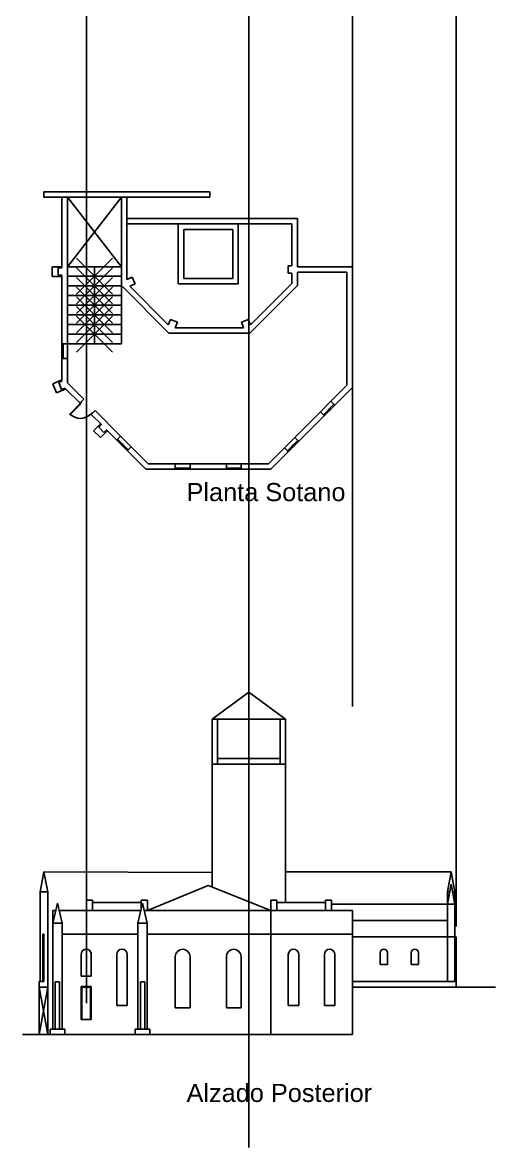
# Model space of a CAD drawing. Header units: millimetres. Extents: x 1971 to 2227, y 2630 to 3098.
# Drawn here: x 2090.7 to 2117, y 2803.4 to 2865.9 of the extents above; entities that cross this region are included whole.
import ezdxf

# ---------------------------------------------------------------- set-up
doc = ezdxf.new("R2010")
doc.units = ezdxf.units.MM
doc.header["$PDMODE"] = 3
for name, color, linetype in [('CarpinteriaExterior', 130, 'Continuous'), ('Montaje', 7, 'Continuous'), ('PrimerPlano', 160, 'Continuous'), ('SegundoPlano', 254, 'Continuous'), ('Texto', 250, 'Continuous')]:
    doc.layers.add(name, color=color, linetype=linetype)
doc.styles.get("Standard").update_dxf_attribs({"font": 'arial.ttf'})

msp = doc.modelspace()

# ---------------------------------------------------------------- linework, layer by layer
at = {"layer": 'CarpinteriaExterior'}
for p, q in [((2092.89, 2847.192), (2092.89, 2848.014)), ((2092.957, 2847.192), (2092.957, 2848.014)), ((2107.996, 2844.656), (2107.414, 2844.074)), ((2108.043, 2844.608), (2107.462, 2844.027)), ((2096.515, 2842.086), (2095.934, 2842.668)), ((2096.563, 2842.134), (2095.981, 2842.715)), ((2105.992, 2842.652), (2105.411, 2842.07)), ((2106.039, 2842.604), (2105.458, 2842.023)), ((2100.008, 2841.113), (2099.186, 2841.113)), ((2100.008, 2841.046), (2099.186, 2841.046)), ((2102.842, 2841.113), (2102.02, 2841.113)), ((2102.842, 2841.046), (2102.02, 2841.046)), ((2093.954, 2812.9), (2093.954, 2814.106)), ((2094.512, 2812.9), (2094.512, 2814.154)), ((2095.934, 2811.269), (2095.934, 2814.11)), ((2096.515, 2811.269), (2096.515, 2814.11)), ((2099.186, 2811.149), (2099.186, 2813.99)), ((2100.008, 2811.149), (2100.008, 2813.99)), ((2102.02, 2811.149), (2102.02, 2813.99)), ((2102.842, 2811.149), (2102.842, 2813.99)), ((2105.458, 2811.269), (2105.458, 2814.11)), ((2106.039, 2811.269), (2106.039, 2814.11)), ((2107.462, 2811.269), (2107.462, 2814.11)), ((2108.043, 2811.269), (2108.043, 2814.11)), ((2110.562, 2814.196), (2110.562, 2813.549)), ((2110.973, 2814.196), (2110.973, 2813.549)), ((2112.283, 2814.196), (2112.283, 2813.549)), ((2112.694, 2814.196), (2112.694, 2813.549)), ((2110.562, 2813.549), (2110.973, 2813.549)), ((2112.283, 2813.549), (2112.694, 2813.549)), ((2094.512, 2812.9), (2093.954, 2812.9)), ((2094.512, 2812.331), (2093.954, 2812.331)), ((2093.987, 2812.29), (2094.478, 2812.29)), ((2094.05, 2812.331), (2094.512, 2812.331)), ((2095.934, 2811.269), (2096.515, 2811.269)), ((2100.008, 2811.149), (2099.186, 2811.149)), ((2102.842, 2811.149), (2102.02, 2811.149)), ((2105.458, 2811.269), (2106.039, 2811.269)), ((2107.462, 2811.269), (2108.043, 2811.269)), ((2093.954, 2810.501), (2093.987, 2810.501)), ((2093.954, 2810.501), (2094.512, 2810.501))]:
    msp.add_line(p, q, dxfattribs=at)
for points in [[(2092.957, 2848.014), (2092.89, 2848.014), (2092.89, 2847.978), (2092.957, 2847.978), (2092.957, 2848.014)], [(2092.957, 2847.639), (2092.89, 2847.639), (2092.89, 2847.603), (2092.957, 2847.603), (2092.957, 2847.639)], [(2092.957, 2847.603), (2092.89, 2847.603), (2092.89, 2847.567), (2092.957, 2847.567), (2092.957, 2847.603)], [(2092.957, 2847.228), (2092.89, 2847.228), (2092.89, 2847.192), (2092.957, 2847.192), (2092.957, 2847.228)], [(2107.705, 2844.365), (2107.753, 2844.318), (2107.778, 2844.343), (2107.731, 2844.391), (2107.705, 2844.365)], [(2107.97, 2844.63), (2108.018, 2844.583), (2108.043, 2844.608), (2107.996, 2844.656), (2107.97, 2844.63)], [(2107.414, 2844.074), (2107.462, 2844.027), (2107.488, 2844.053), (2107.44, 2844.1), (2107.414, 2844.074)], [(2107.679, 2844.339), (2107.727, 2844.292), (2107.753, 2844.318), (2107.705, 2844.365), (2107.679, 2844.339)], [(2095.981, 2842.715), (2095.934, 2842.668), (2095.96, 2842.642), (2096.007, 2842.689), (2095.981, 2842.715)], [(2105.966, 2842.626), (2106.014, 2842.579), (2106.039, 2842.604), (2105.992, 2842.652), (2105.966, 2842.626)], [(2096.246, 2842.45), (2096.199, 2842.403), (2096.225, 2842.377), (2096.272, 2842.424), (2096.246, 2842.45)], [(2096.272, 2842.424), (2096.225, 2842.377), (2096.25, 2842.351), (2096.298, 2842.399), (2096.272, 2842.424)], [(2096.537, 2842.159), (2096.49, 2842.112), (2096.515, 2842.086), (2096.563, 2842.134), (2096.537, 2842.159)], [(2105.411, 2842.07), (2105.458, 2842.023), (2105.484, 2842.049), (2105.436, 2842.096), (2105.411, 2842.07)], [(2105.676, 2842.335), (2105.723, 2842.288), (2105.749, 2842.314), (2105.701, 2842.361), (2105.676, 2842.335)], [(2105.701, 2842.361), (2105.749, 2842.314), (2105.774, 2842.339), (2105.727, 2842.387), (2105.701, 2842.361)], [(2099.186, 2841.113), (2099.186, 2841.046), (2099.222, 2841.046), (2099.222, 2841.113), (2099.186, 2841.113)], [(2099.561, 2841.113), (2099.561, 2841.046), (2099.597, 2841.046), (2099.597, 2841.113), (2099.561, 2841.113)], [(2099.597, 2841.113), (2099.597, 2841.046), (2099.633, 2841.046), (2099.633, 2841.113), (2099.597, 2841.113)], [(2099.972, 2841.113), (2099.972, 2841.046), (2100.008, 2841.046), (2100.008, 2841.113), (2099.972, 2841.113)], [(2102.02, 2841.113), (2102.02, 2841.046), (2102.056, 2841.046), (2102.056, 2841.113), (2102.02, 2841.113)], [(2102.395, 2841.113), (2102.395, 2841.046), (2102.431, 2841.046), (2102.431, 2841.113), (2102.395, 2841.113)], [(2102.431, 2841.113), (2102.431, 2841.046), (2102.467, 2841.046), (2102.467, 2841.113), (2102.431, 2841.113)], [(2102.806, 2841.113), (2102.806, 2841.046), (2102.842, 2841.046), (2102.842, 2841.113), (2102.806, 2841.113)], [(2093.954, 2810.501), (2093.954, 2812.331)], [(2093.987, 2812.29), (2093.987, 2810.501)], [(2094.478, 2810.501), (2094.478, 2812.29)], [(2094.512, 2812.331), (2094.512, 2810.501)]]:
    msp.add_lwpolyline(points, dxfattribs=at)
for points in [[(2093.348, 2844.09), (2093.325, 2844.114), (2093.906, 2844.695), (2093.93, 2844.672)], [(2093.906, 2844.695), (2093.882, 2844.719), (2093.954, 2844.79), (2093.977, 2844.767)], [(2094.512, 2844.09), (2094.488, 2844.114), (2094.559, 2844.185), (2094.583, 2844.161)]]:
    msp.add_lwpolyline(points, close=True, dxfattribs=at)
for centre, radius, start, end in [((2093.906, 2844.695), 0.823, 225, 315), ((2094.233, 2814.122), 0.28, 6.5533, 183.32863), ((2096.225, 2814.11), 0.291, 0, 180), ((2099.597, 2813.99), 0.411, 0, 180), ((2102.431, 2813.99), 0.411, 0, 180), ((2105.749, 2814.11), 0.291, 0, 180), ((2107.753, 2814.11), 0.291, 0, 180), ((2110.768, 2814.196), 0.206, 0, 180), ((2112.489, 2814.196), 0.206, 0, 180)]:
    msp.add_arc(centre, radius, start, end, dxfattribs=at)
at = {"layer": 'Montaje'}
for p, q in [((2103.269, 2803.391), (2103.269, 3097.949)), ((2114.785, 2815.664), (2114.785, 2995.834)), ((2094.247, 2811.405), (2094.247, 2954.285)), ((2109.02, 2876.715), (2109.02, 2827.872))]:
    msp.add_line(p, q, dxfattribs=at)
at = {"layer": 'PrimerPlano'}
for p, q in [((2091.892, 2856.452), (2095.136, 2856.452)), ((2091.892, 2856.15), (2091.892, 2856.452)), ((2095.136, 2856.452), (2101.102, 2856.452)), ((2101.102, 2856.452), (2101.102, 2856.15)), ((2091.892, 2856.15), (2095.136, 2856.15)), ((2092.89, 2856.15), (2092.89, 2852.227)), ((2093.191, 2856.15), (2093.191, 2848.014)), ((2095.136, 2856.15), (2096.931, 2856.15)), ((2096.191, 2856.15), (2096.191, 2851.242)), ((2096.493, 2856.15), (2096.493, 2851.589)), ((2096.931, 2856.15), (2101.102, 2856.15)), ((2096.493, 2854.969), (2105.964, 2854.969)), ((2096.493, 2854.667), (2105.662, 2854.667)), ((2099.347, 2851.334), (2099.347, 2854.667)), ((2102.68, 2851.334), (2102.68, 2854.667)), ((2105.662, 2854.667), (2105.662, 2852.348)), ((2105.964, 2854.969), (2105.964, 2852.294)), ((2099.649, 2851.636), (2099.649, 2854.365)), ((2099.649, 2854.365), (2102.379, 2854.365)), ((2102.379, 2851.636), (2102.379, 2854.365)), ((2092.349, 2852.294), (2092.349, 2851.748)), ((2092.89, 2852.294), (2092.349, 2852.294)), ((2092.684, 2852.227), (2092.684, 2851.816)), ((2092.89, 2852.227), (2092.684, 2852.227)), ((2105.456, 2852.348), (2105.456, 2851.937)), ((2105.662, 2852.348), (2105.456, 2852.348)), ((2105.456, 2851.937), (2105.662, 2851.937)), ((2105.662, 2851.937), (2105.662, 2851.367)), ((2105.964, 2852.294), (2109.02, 2852.294)), ((2105.964, 2851.992), (2105.964, 2851.242)), ((2105.964, 2851.992), (2108.719, 2851.992)), ((2108.719, 2845.711), (2108.719, 2851.992)), ((2109.02, 2852.294), (2109.02, 2845.586)), ((2092.349, 2851.748), (2092.89, 2851.748)), ((2092.684, 2851.816), (2092.89, 2851.816)), ((2092.89, 2851.816), (2092.89, 2848.014)), ((2096.794, 2851.714), (2096.493, 2851.589)), ((2096.651, 2851.209), (2096.952, 2851.334)), ((2096.952, 2851.334), (2096.794, 2851.714)), ((2102.68, 2851.334), (2099.347, 2851.334)), ((2102.379, 2851.636), (2099.649, 2851.636)), ((2103.359, 2849.064), (2105.662, 2851.367)), ((2096.191, 2851.242), (2098.828, 2848.605)), ((2096.651, 2851.209), (2098.796, 2849.064)), ((2105.964, 2851.242), (2103.327, 2848.605)), ((2098.92, 2849.365), (2098.796, 2849.064)), ((2099.3, 2849.208), (2098.92, 2849.365)), ((2099.176, 2848.907), (2099.3, 2849.208)), ((2099.176, 2848.907), (2102.98, 2848.907)), ((2103.235, 2849.365), (2102.855, 2849.208)), ((2102.855, 2849.208), (2102.98, 2848.907)), ((2103.359, 2849.064), (2103.235, 2849.365)), ((2098.828, 2848.605), (2103.327, 2848.605)), ((2092.957, 2848.014), (2093.191, 2848.014)), ((2092.89, 2847.192), (2092.89, 2845.934)), ((2092.957, 2847.192), (2093.191, 2847.192)), ((2093.191, 2847.192), (2093.191, 2845.837)), ((2092.89, 2846.007), (2092.377, 2845.795)), ((2092.377, 2845.795), (2092.586, 2845.291)), ((2092.89, 2845.934), (2092.713, 2845.861)), ((2092.713, 2845.861), (2092.87, 2845.481)), ((2093.191, 2845.837), (2094.096, 2844.933)), ((2107.83, 2844.822), (2108.719, 2845.711)), ((2092.586, 2845.291), (2093.098, 2845.503)), ((2092.87, 2845.481), (2093.047, 2845.555)), ((2093.93, 2844.672), (2093.047, 2845.555)), ((2109.02, 2845.586), (2108.043, 2844.608)), ((2093.954, 2844.79), (2094.096, 2844.933)), ((2107.83, 2844.822), (2107.996, 2844.656)), ((2095.077, 2843.524), (2094.512, 2844.09)), ((2094.583, 2844.161), (2094.725, 2844.303)), ((2094.725, 2844.303), (2096.147, 2842.881)), ((2105.826, 2842.818), (2107.249, 2844.24)), ((2107.462, 2844.027), (2106.039, 2842.604)), ((2107.249, 2844.24), (2107.414, 2844.074)), ((2095.03, 2843.572), (2094.648, 2843.189)), ((2094.648, 2843.189), (2095.033, 2842.804)), ((2095.077, 2843.524), (2094.932, 2843.379)), ((2095.223, 2843.088), (2094.932, 2843.379)), ((2095.033, 2842.804), (2095.416, 2843.186)), ((2095.223, 2843.088), (2095.368, 2843.234)), ((2095.934, 2842.668), (2095.368, 2843.234)), ((2095.981, 2842.715), (2096.147, 2842.881)), ((2105.826, 2842.818), (2105.992, 2842.652)), ((2097.556, 2841.046), (2096.515, 2842.086)), ((2096.563, 2842.134), (2096.729, 2842.3)), ((2096.729, 2842.3), (2097.681, 2841.348)), ((2104.356, 2841.348), (2105.245, 2842.236)), ((2105.458, 2842.023), (2104.481, 2841.046)), ((2105.245, 2842.236), (2105.411, 2842.07)), ((2097.681, 2841.348), (2099.186, 2841.348)), ((2099.186, 2841.113), (2099.186, 2841.348)), ((2100.008, 2841.348), (2102.02, 2841.348)), ((2100.008, 2841.113), (2100.008, 2841.348)), ((2102.02, 2841.348), (2102.02, 2841.113)), ((2102.842, 2841.348), (2104.356, 2841.348)), ((2102.842, 2841.348), (2102.842, 2841.113)), ((2097.556, 2841.046), (2099.186, 2841.046)), ((2100.008, 2841.046), (2102.02, 2841.046)), ((2102.842, 2841.046), (2104.481, 2841.046)), ((2109.02, 2812.602), (2109.02, 2812.647)), ((2109.02, 2809.668), (2109.02, 2812.3)), ((2109.02, 2812.3), (2116.968, 2812.3)), ((2090.698, 2809.668), (2109.02, 2809.668))]:
    msp.add_line(p, q, dxfattribs=at)
at = {"layer": 'SegundoPlano'}
for p, q in [((2096.191, 2852.294), (2093.191, 2856.15)), ((2093.191, 2852.294), (2096.191, 2856.15)), ((2096.191, 2852.294), (2093.191, 2852.294)), ((2094.691, 2852.294), (2094.691, 2848.014)), ((2096.191, 2851.759), (2093.191, 2851.759)), ((2096.191, 2851.224), (2093.191, 2851.224)), ((2096.191, 2850.689), (2093.191, 2850.689)), ((2096.191, 2851.242), (2096.191, 2848.014)), ((2096.191, 2850.154), (2093.191, 2850.154)), ((2096.191, 2849.619), (2093.191, 2849.619)), ((2096.191, 2849.084), (2093.191, 2849.084)), ((2096.191, 2848.549), (2093.191, 2848.549)), ((2093.191, 2848.014), (2093.191, 2847.192)), ((2093.191, 2848.014), (2096.191, 2848.014)), ((2107.249, 2844.24), (2107.83, 2844.822)), ((2096.147, 2842.881), (2096.729, 2842.3)), ((2105.245, 2842.236), (2105.826, 2842.818)), ((2099.186, 2841.348), (2100.008, 2841.348)), ((2102.02, 2841.348), (2102.842, 2841.348)), ((2103.269, 2828.673), (2101.232, 2827.174)), ((2105.306, 2827.174), (2103.269, 2828.673)), ((2101.232, 2827.174), (2101.232, 2817.844)), ((2105.306, 2827.174), (2101.232, 2827.174)), ((2101.534, 2827.174), (2101.534, 2824.682)), ((2105.005, 2827.174), (2105.005, 2824.682)), ((2105.306, 2827.174), (2105.306, 2817.002)), ((2105.306, 2824.682), (2101.232, 2824.682)), ((2105.005, 2824.984), (2101.534, 2824.984)), ((2091.892, 2818.692), (2091.687, 2817.584)), ((2091.892, 2818.692), (2101.232, 2818.664)), ((2091.892, 2818.692), (2092.098, 2817.584)), ((2114.512, 2818.692), (2114.306, 2817.584)), ((2114.512, 2818.692), (2114.717, 2817.584)), ((2092.098, 2817.584), (2091.687, 2817.584)), ((2091.687, 2817.584), (2091.687, 2812.602)), ((2092.098, 2812.602), (2092.098, 2817.584)), ((2101.014, 2817.931), (2097.639, 2816.543)), ((2101.014, 2817.931), (2104.481, 2816.543)), ((2114.512, 2818.015), (2114.306, 2816.907)), ((2114.432, 2817.584), (2114.306, 2817.584)), ((2114.306, 2817.584), (2114.306, 2816.907)), ((2114.512, 2818.015), (2114.717, 2816.907)), ((2114.717, 2817.584), (2114.592, 2817.584)), ((2114.717, 2816.907), (2114.717, 2817.584)), ((2092.377, 2815.839), (2092.641, 2816.947)), ((2092.641, 2816.947), (2092.904, 2815.839)), ((2094.592, 2817.126), (2094.248, 2817.126)), ((2094.248, 2817.126), (2094.248, 2816.543)), ((2094.592, 2816.543), (2094.592, 2817.126)), ((2097.295, 2817.002), (2094.599, 2817.002)), ((2097.101, 2815.839), (2097.364, 2816.947)), ((2097.639, 2817.126), (2097.295, 2817.126)), ((2097.295, 2817.126), (2097.295, 2816.657)), ((2097.364, 2816.947), (2097.627, 2815.839)), ((2097.639, 2816.543), (2097.639, 2817.126)), ((2104.824, 2817.126), (2104.481, 2817.126)), ((2104.481, 2817.126), (2104.481, 2816.543)), ((2104.824, 2816.543), (2104.824, 2817.126)), ((2107.52, 2817.002), (2104.824, 2817.002)), ((2107.865, 2817.126), (2107.522, 2817.126)), ((2107.522, 2817.126), (2107.522, 2816.543)), ((2107.865, 2816.543), (2107.865, 2817.126)), ((2107.865, 2816.907), (2114.306, 2816.907)), ((2114.717, 2816.907), (2114.306, 2816.907)), ((2114.306, 2812.602), (2114.306, 2816.907)), ((2114.717, 2812.602), (2114.717, 2816.907)), ((2114.717, 2812.602), (2114.717, 2816.907)), ((2092.377, 2809.97), (2092.377, 2816.543)), ((2092.377, 2816.543), (2092.544, 2816.543)), ((2092.737, 2816.543), (2097.268, 2816.543)), ((2097.46, 2816.543), (2109.02, 2816.543)), ((2104.481, 2816.543), (2104.481, 2809.668)), ((2109.02, 2809.668), (2109.02, 2816.543)), ((2092.377, 2809.97), (2092.377, 2815.839)), ((2092.377, 2815.839), (2092.904, 2815.839)), ((2092.904, 2809.97), (2092.904, 2815.839)), ((2097.101, 2809.97), (2097.101, 2815.839)), ((2097.101, 2815.839), (2097.627, 2815.839)), ((2097.627, 2809.97), (2097.627, 2815.839)), ((2109.02, 2815.985), (2114.306, 2815.985)), ((2091.821, 2815.229), (2091.821, 2812.602)), ((2091.892, 2815.229), (2091.821, 2815.229)), ((2091.892, 2812.602), (2091.892, 2815.229)), ((2092.904, 2815.234), (2097.101, 2815.234)), ((2097.627, 2815.234), (2109.02, 2815.234)), ((2109.02, 2815.093), (2114.785, 2815.093)), ((2114.785, 2812.3), (2114.785, 2815.093)), ((2109.02, 2814.152), (2109.02, 2812.602)), ((2091.62, 2812.602), (2091.62, 2812.3)), ((2091.62, 2812.602), (2091.892, 2812.602)), ((2092.098, 2812.602), (2092.098, 2812.3)), ((2092.519, 2809.97), (2092.519, 2812.597)), ((2092.519, 2812.597), (2092.762, 2812.597)), ((2092.762, 2812.597), (2092.762, 2809.97)), ((2097.243, 2809.97), (2097.243, 2812.597)), ((2097.243, 2812.597), (2097.486, 2812.597)), ((2097.486, 2812.597), (2097.486, 2809.97)), ((2109.02, 2812.602), (2114.785, 2812.602)), ((2092.098, 2812.3), (2091.62, 2812.3)), ((2091.62, 2812.3), (2091.62, 2809.668)), ((2092.098, 2812.3), (2091.62, 2809.668)), ((2091.62, 2812.3), (2092.098, 2809.668)), ((2092.098, 2812.3), (2092.098, 2809.668)), ((2092.236, 2809.97), (2092.236, 2809.668)), ((2093.045, 2809.97), (2092.236, 2809.97)), ((2093.045, 2809.97), (2093.045, 2809.668)), ((2096.959, 2809.97), (2096.959, 2809.668)), ((2097.769, 2809.97), (2096.959, 2809.97)), ((2097.769, 2809.97), (2097.769, 2809.668))]:
    msp.add_line(p, q, dxfattribs=at)
msp.add_lwpolyline([(2111.766, 2818.692), (2105.306, 2818.692), (2114.512, 2818.692)], dxfattribs=at)
for p in [(2094.691, 2851.759), (2094.691, 2851.224), (2094.691, 2850.689), (2094.691, 2850.154), (2094.691, 2849.619), (2094.691, 2849.084), (2094.691, 2848.549)]:
    msp.add_point(p, dxfattribs=at)

# ---------------------------------------------------------------- texts
at = {"layer": 'Texto', "char_height": 1.00583, "attachment_point": 1}
for s, insert in [('Planta Sotano', (2099.809, 2840.282)), ('Alzado Posterior', (2099.809, 2806.925))]:
    msp.add_mtext_dynamic_manual_height_columns(s, width=15.7272, gutter_width=5.029, heights=[1.186], dxfattribs=dict(at, insert=insert))

doc.saveas('drawing.dxf')
